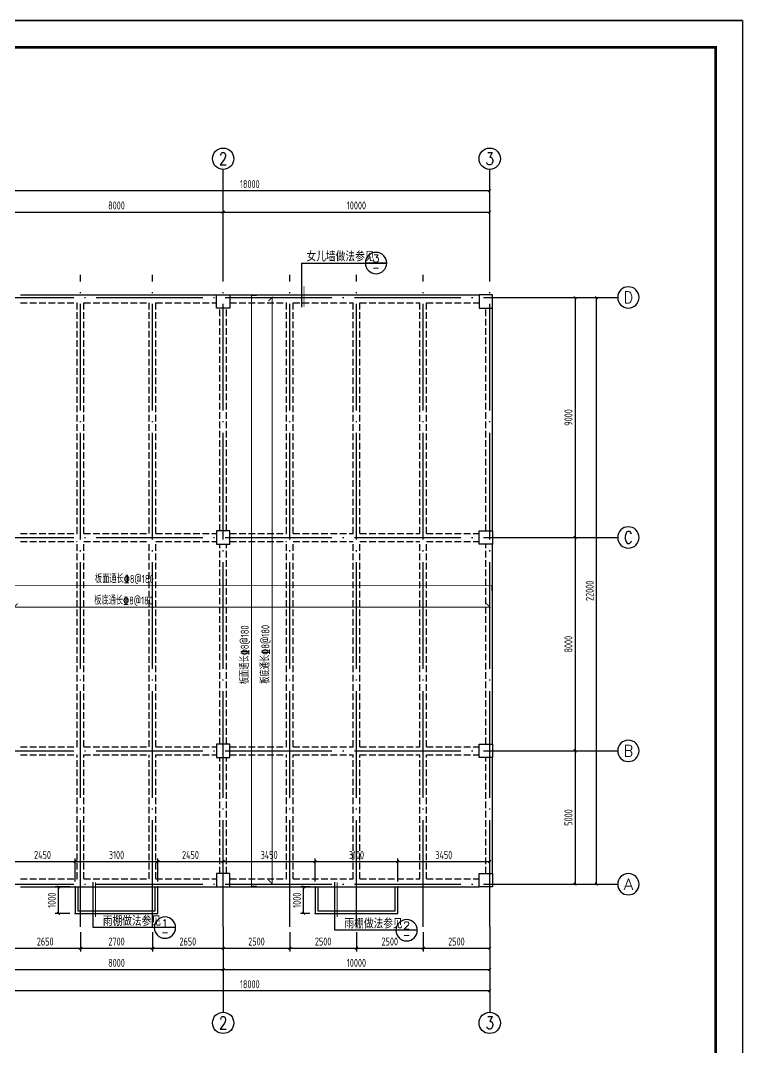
# Model space of a CAD drawing. Extents: x -25044 to 4269, y -48463 to -12228.
# Drawn here: x -11855.3 to -11584.5, y -24328.6 to -23943.6 of the extents above; entities that cross this region are included whole.
import ezdxf
from ezdxf.enums import TextEntityAlignment as Align

# ---------------------------------------------------------------- set-up
doc = ezdxf.new("R2010")
doc.units = 0
doc.header["$LTSCALE"] = 2000
doc.header["$MEASUREMENT"] = 0
for name, pattern in [('3', [500, 300, -200]), ('DASH', [0.35, 0.25, -0.1]), ('DOTE', [2.42, 2, -0.2, 0.02, -0.2])]:
    doc.linetypes.add(name, pattern=pattern)
doc.layers.get('0').update_dxf_attribs({"linetype": 'CONTINUOUS'})
doc.layers.get('DEFPOINTS').update_dxf_attribs({"linetype": 'CONTINUOUS'})
for name, color, linetype in [('AXIS', 75, 'CONTINUOUS'), ('AXIS_TEXT', 7, 'CONTINUOUS'), ('dim', 7, 'CONTINUOUS'), ('DOTE', 1, 'DOTE'), ('PUB_DIM', 3, 'CONTINUOUS'), ('柱', 2, 'CONTINUOUS'), ('梁', 4, 'CONTINUOUS'), ('梁虚线', 134, '3'), ('楼板正筋文字', 7, 'CONTINUOUS'), ('楼板正筋钢筋', 24, 'CONTINUOUS'), ('楼板负筋文字', 7, 'CONTINUOUS'), ('楼板负筋钢筋', 1, 'CONTINUOUS')]:
    doc.layers.add(name, color=color, linetype=linetype)
doc.styles.add('_HZTXT', font='txt.shx', dxfattribs={"width": 0.8, "bigfont": 'HZTXT.shx'})
doc.styles.add('_TCH_AXIS', font='COMPLEX', dxfattribs={"bigfont": 'GBCBIG'})
doc.styles.add('COMP', font='COMPLEX', dxfattribs={"bigfont": 'hztxt'})
doc.styles.add('COMPLEX', font='COMPLEX')
doc.styles.add('GBHZ', font='gbenor.shx', dxfattribs={"width": 0.8, "bigfont": 'gbcbig.shx'})
doc.dimstyles.new('Y100', dxfattribs={"dimscale": 0, "dimtxt": 3, "dimasz": 0.01, "dimexe": 1.2, "dimexo": 2, "dimgap": 1, "dimtad": 1, "dimdec": 0, "dimlfac": 100, "dimzin": 0, "dimdsep": 46, "dimtxsty": 'GBHZ', "dimblk": 'DX', "dimcen": 0.09, "dimdle": 1, "dimclrd": 7, "dimclre": 7, "dimclrt": 7, "dimadec": 0, "dimazin": 0, "dimtfac": 1, "dimtdec": 0, "dimtix": 1, "dimtmove": 2, "dimatfit": 3, "dimldrblk": 'DX', "dimfxl": 0, "dimtolj": 1, "dimtzin": 0, "dimarcsym": 0})

# ---------------------------------------------------------------- blocks, each defined once
blk = doc.blocks.new('_INDEX')
blk.add_line((-0.5, 0), (0.5, 0))
blk.add_circle((0, 0), 0.5)
at = {"style": 'COMP'}
for tag, width, p, p2 in [('1', 2.333333, (-0.17, 0.05), (0.17, 0.05)), ('-', 1.166667, (-0.17, -0.39), (0.17, -0.39))]:
    blk.add_attdef(tag, text='', height=0.34, dxfattribs=dict(at, width=width)).set_placement(p, p2, align=Align.FIT)
blk = doc.blocks.new('_AXISO')
blk.add_circle((0, 0), 0.5)
at = {"layer": 'AXIS_TEXT', "style": 'COMPLEX', "width": 1.041667}
blk.add_attdef('A', text='', height=0.56, dxfattribs=at).set_placement((-0.25, -0.28), (0.25, -0.28), align=Align.FIT)
blk = doc.blocks.new('DX')
at = {"color": 0, "linetype": 'ByBlock', "const_width": 40}
blk.add_lwpolyline([(-54, -51), (46, 49)], dxfattribs=at)
blk = doc.blocks.new('*D209')
at = {"layer": 'DEFPOINTS', "color": 0, "transparency": 16777216}
for p in [(-11779.28, -24015.4), (-11859.28, -24031.4), (-11779.28, -24031.4)]:
    blk.add_point(p, dxfattribs=at)
at = {"layer": 'dim', "color": 7, "lineweight": -2, "transparency": 16777216}
for p, q in [((-11859.28, -24029.4), (-11859.28, -24014.2)), ((-11859.27, -24015.4), (-11779.29, -24015.4)), ((-11779.28, -24029.4), (-11779.28, -24014.2))]:
    blk.add_line(p, q, dxfattribs=at)
at = {"layer": 'dim', "color": 7, "lineweight": -2, "transparency": 16777216, "xscale": 0.01, "yscale": 0.01, "zscale": 0.01, "rotation": 180}
blk.add_blockref('DX', (-11859.28, -24015.4), dxfattribs=at)
at = {"layer": 'dim', "color": 7, "lineweight": -2, "transparency": 16777216, "xscale": 0.01, "yscale": 0.01, "zscale": 0.01}
blk.add_blockref('DX', (-11779.28, -24015.4), dxfattribs=at)
at = {"layer": 'dim', "color": 7, "transparency": 16777216, "insert": (-11819.28, -24012.9), "char_height": 3, "attachment_point": 5, "style": 'GBHZ'}
blk.add_mtext('\\A1;8000', dxfattribs=at)
blk = doc.blocks.new('*D210')
at = {"layer": 'DEFPOINTS', "color": 0, "transparency": 16777216}
for p in [(-11679.28, -24015.4), (-11779.28, -24031.4), (-11679.28, -24031.4)]:
    blk.add_point(p, dxfattribs=at)
at = {"layer": 'dim', "color": 7, "lineweight": -2, "transparency": 16777216}
for p, q in [((-11779.28, -24029.4), (-11779.28, -24014.2)), ((-11779.27, -24015.4), (-11679.29, -24015.4)), ((-11679.28, -24029.4), (-11679.28, -24014.2))]:
    blk.add_line(p, q, dxfattribs=at)
at = {"layer": 'dim', "color": 7, "lineweight": -2, "transparency": 16777216, "xscale": 0.01, "yscale": 0.01, "zscale": 0.01, "rotation": 180}
blk.add_blockref('DX', (-11779.28, -24015.4), dxfattribs=at)
at = {"layer": 'dim', "color": 7, "lineweight": -2, "transparency": 16777216, "xscale": 0.01, "yscale": 0.01, "zscale": 0.01}
blk.add_blockref('DX', (-11679.28, -24015.4), dxfattribs=at)
at = {"layer": 'dim', "color": 7, "transparency": 16777216, "insert": (-11729.28, -24012.9), "char_height": 3, "attachment_point": 5, "style": 'GBHZ'}
blk.add_mtext('\\A1;10000', dxfattribs=at)
blk = doc.blocks.new('*D211')
at = {"layer": 'DEFPOINTS', "color": 0, "transparency": 16777216}
for p in [(-11859.28, -24007.4), (-11859.28, -24031.4), (-11679.28, -24031.4)]:
    blk.add_point(p, dxfattribs=at)
at = {"layer": 'dim', "color": 7, "lineweight": -2, "transparency": 16777216}
for p, q in [((-11859.28, -24029.4), (-11859.28, -24006.2)), ((-11679.29, -24007.4), (-11859.27, -24007.4)), ((-11679.28, -24029.4), (-11679.28, -24006.2))]:
    blk.add_line(p, q, dxfattribs=at)
at = {"layer": 'dim', "color": 7, "lineweight": -2, "transparency": 16777216, "xscale": 0.01, "yscale": 0.01, "zscale": 0.01, "rotation": 180}
blk.add_blockref('DX', (-11859.28, -24007.4), dxfattribs=at)
at = {"layer": 'dim', "color": 7, "lineweight": -2, "transparency": 16777216, "xscale": 0.01, "yscale": 0.01, "zscale": 0.01}
blk.add_blockref('DX', (-11679.28, -24007.4), dxfattribs=at)
at = {"layer": 'dim', "color": 7, "transparency": 16777216, "insert": (-11769.28, -24004.9), "char_height": 3, "attachment_point": 5, "style": 'GBHZ'}
blk.add_mtext('\\A1;18000', dxfattribs=at)
blk = doc.blocks.new('*D216')
at = {"layer": 'DEFPOINTS', "color": 0, "transparency": 16777216}
for p in [(-11859.28, -24283.4), (-11779.28, -24283.4), (-11779.28, -24299.4)]:
    blk.add_point(p, dxfattribs=at)
at = {"layer": 'dim', "color": 7, "lineweight": -2, "transparency": 16777216}
for p, q in [((-11859.28, -24285.4), (-11859.28, -24300.6)), ((-11779.28, -24285.4), (-11779.28, -24300.6)), ((-11859.27, -24299.4), (-11779.29, -24299.4))]:
    blk.add_line(p, q, dxfattribs=at)
at = {"layer": 'dim', "color": 7, "lineweight": -2, "transparency": 16777216, "xscale": 0.01, "yscale": 0.01, "zscale": 0.01, "rotation": 180}
blk.add_blockref('DX', (-11859.28, -24299.4), dxfattribs=at)
at = {"layer": 'dim', "color": 7, "lineweight": -2, "transparency": 16777216, "xscale": 0.01, "yscale": 0.01, "zscale": 0.01}
blk.add_blockref('DX', (-11779.28, -24299.4), dxfattribs=at)
at = {"layer": 'dim', "color": 7, "transparency": 16777216, "insert": (-11819.28, -24296.9), "char_height": 3, "attachment_point": 5, "style": 'GBHZ'}
blk.add_mtext('\\A1;8000', dxfattribs=at)
blk = doc.blocks.new('*D217')
at = {"layer": 'DEFPOINTS', "color": 0, "transparency": 16777216}
for p in [(-11779.28, -24283.4), (-11679.28, -24283.4), (-11679.28, -24299.4)]:
    blk.add_point(p, dxfattribs=at)
at = {"layer": 'dim', "color": 7, "lineweight": -2, "transparency": 16777216}
for p, q in [((-11779.28, -24285.4), (-11779.28, -24300.6)), ((-11679.28, -24285.4), (-11679.28, -24300.6)), ((-11779.27, -24299.4), (-11679.29, -24299.4))]:
    blk.add_line(p, q, dxfattribs=at)
at = {"layer": 'dim', "color": 7, "lineweight": -2, "transparency": 16777216, "xscale": 0.01, "yscale": 0.01, "zscale": 0.01, "rotation": 180}
blk.add_blockref('DX', (-11779.28, -24299.4), dxfattribs=at)
at = {"layer": 'dim', "color": 7, "lineweight": -2, "transparency": 16777216, "xscale": 0.01, "yscale": 0.01, "zscale": 0.01}
blk.add_blockref('DX', (-11679.28, -24299.4), dxfattribs=at)
at = {"layer": 'dim', "color": 7, "transparency": 16777216, "insert": (-11729.28, -24296.9), "char_height": 3, "attachment_point": 5, "style": 'GBHZ'}
blk.add_mtext('\\A1;10000', dxfattribs=at)
blk = doc.blocks.new('*D218')
at = {"layer": 'DEFPOINTS', "color": 0, "transparency": 16777216}
for p in [(-11859.28, -24283.4), (-11679.28, -24283.4), (-11859.28, -24307.4)]:
    blk.add_point(p, dxfattribs=at)
at = {"layer": 'dim', "color": 7, "lineweight": -2, "transparency": 16777216}
for p, q in [((-11859.28, -24285.4), (-11859.28, -24308.6)), ((-11679.28, -24285.4), (-11679.28, -24308.6)), ((-11679.29, -24307.4), (-11859.27, -24307.4))]:
    blk.add_line(p, q, dxfattribs=at)
at = {"layer": 'dim', "color": 7, "lineweight": -2, "transparency": 16777216, "xscale": 0.01, "yscale": 0.01, "zscale": 0.01, "rotation": 180}
blk.add_blockref('DX', (-11859.28, -24307.4), dxfattribs=at)
at = {"layer": 'dim', "color": 7, "lineweight": -2, "transparency": 16777216, "xscale": 0.01, "yscale": 0.01, "zscale": 0.01}
blk.add_blockref('DX', (-11679.28, -24307.4), dxfattribs=at)
at = {"layer": 'dim', "color": 7, "transparency": 16777216, "insert": (-11769.28, -24304.9), "char_height": 3, "attachment_point": 5, "style": 'GBHZ'}
blk.add_mtext('\\A1;18000', dxfattribs=at)
blk = doc.blocks.new('*D219')
at = {"layer": 'DEFPOINTS', "color": 0, "transparency": 16777216}
for p in [(-11663.28, -24047.4), (-11663.28, -24137.4), (-11647.28, -24137.4)]:
    blk.add_point(p, dxfattribs=at)
at = {"layer": 'dim', "color": 7, "lineweight": -2, "transparency": 16777216}
for p, q in [((-11661.28, -24047.4), (-11646.08, -24047.4)), ((-11647.28, -24047.41), (-11647.28, -24137.39)), ((-11661.28, -24137.4), (-11646.08, -24137.4))]:
    blk.add_line(p, q, dxfattribs=at)
at = {"layer": 'dim', "color": 7, "lineweight": -2, "transparency": 16777216, "xscale": 0.01, "yscale": 0.01, "zscale": 0.01}
for p, rotation in [((-11647.28, -24047.4), 90), ((-11647.28, -24137.4), 270)]:
    blk.add_blockref('DX', p, dxfattribs=dict(at, rotation=rotation))
at = {"layer": 'dim', "color": 7, "transparency": 16777216, "insert": (-11649.78, -24092.4), "char_height": 3, "attachment_point": 5, "rotation": 90, "style": 'GBHZ'}
blk.add_mtext('\\A1;9000', dxfattribs=at)
blk = doc.blocks.new('*D220')
at = {"layer": 'DEFPOINTS', "color": 0, "transparency": 16777216}
for p in [(-11663.28, -24137.4), (-11663.28, -24217.4), (-11647.28, -24217.4)]:
    blk.add_point(p, dxfattribs=at)
at = {"layer": 'dim', "color": 7, "lineweight": -2, "transparency": 16777216}
for p, q in [((-11661.28, -24137.4), (-11646.08, -24137.4)), ((-11647.28, -24137.41), (-11647.28, -24217.39)), ((-11661.28, -24217.4), (-11646.08, -24217.4))]:
    blk.add_line(p, q, dxfattribs=at)
at = {"layer": 'dim', "color": 7, "lineweight": -2, "transparency": 16777216, "xscale": 0.01, "yscale": 0.01, "zscale": 0.01}
for p, rotation in [((-11647.28, -24137.4), 90), ((-11647.28, -24217.4), 270)]:
    blk.add_blockref('DX', p, dxfattribs=dict(at, rotation=rotation))
at = {"layer": 'dim', "color": 7, "transparency": 16777216, "insert": (-11649.78, -24177.4), "char_height": 3, "attachment_point": 5, "rotation": 90, "style": 'GBHZ'}
blk.add_mtext('\\A1;8000', dxfattribs=at)
blk = doc.blocks.new('*D221')
at = {"layer": 'DEFPOINTS', "color": 0, "transparency": 16777216}
for p in [(-11663.28, -24217.4), (-11663.28, -24267.4), (-11647.28, -24267.4)]:
    blk.add_point(p, dxfattribs=at)
at = {"layer": 'dim', "color": 7, "lineweight": -2, "transparency": 16777216}
for p, q in [((-11661.28, -24217.4), (-11646.08, -24217.4)), ((-11647.28, -24217.41), (-11647.28, -24267.39)), ((-11661.28, -24267.4), (-11646.08, -24267.4))]:
    blk.add_line(p, q, dxfattribs=at)
at = {"layer": 'dim', "color": 7, "lineweight": -2, "transparency": 16777216, "xscale": 0.01, "yscale": 0.01, "zscale": 0.01}
for p, rotation in [((-11647.28, -24217.4), 90), ((-11647.28, -24267.4), 270)]:
    blk.add_blockref('DX', p, dxfattribs=dict(at, rotation=rotation))
at = {"layer": 'dim', "color": 7, "transparency": 16777216, "insert": (-11649.78, -24242.4), "char_height": 3, "attachment_point": 5, "rotation": 90, "style": 'GBHZ'}
blk.add_mtext('\\A1;5000', dxfattribs=at)
blk = doc.blocks.new('*D222')
at = {"layer": 'DEFPOINTS', "color": 0, "transparency": 16777216}
for p in [(-11663.28, -24047.4), (-11639.28, -24047.4), (-11663.28, -24267.4)]:
    blk.add_point(p, dxfattribs=at)
at = {"layer": 'dim', "color": 7, "lineweight": -2, "transparency": 16777216}
for p, q in [((-11661.28, -24047.4), (-11638.08, -24047.4)), ((-11639.28, -24267.39), (-11639.28, -24047.41)), ((-11661.28, -24267.4), (-11638.08, -24267.4))]:
    blk.add_line(p, q, dxfattribs=at)
at = {"layer": 'dim', "color": 7, "lineweight": -2, "transparency": 16777216, "xscale": 0.01, "yscale": 0.01, "zscale": 0.01}
for p, rotation in [((-11639.28, -24047.4), 90), ((-11639.28, -24267.4), 270)]:
    blk.add_blockref('DX', p, dxfattribs=dict(at, rotation=rotation))
at = {"layer": 'dim', "color": 7, "transparency": 16777216, "insert": (-11641.78, -24157.4), "char_height": 3, "attachment_point": 5, "rotation": 90, "style": 'GBHZ'}
blk.add_mtext('\\A1;22000', dxfattribs=at)
blk = doc.blocks.new('*D223')
at = {"layer": 'DEFPOINTS', "color": 0, "transparency": 16777216}
for p in [(-11859.28, -24283.4), (-11832.78, -24283.4), (-11832.78, -24291.4)]:
    blk.add_point(p, dxfattribs=at)
at = {"layer": 'dim', "color": 7, "lineweight": -2, "transparency": 16777216}
for p, q in [((-11859.28, -24285.4), (-11859.28, -24292.6)), ((-11832.78, -24285.4), (-11832.78, -24292.6)), ((-11859.27, -24291.4), (-11832.79, -24291.4))]:
    blk.add_line(p, q, dxfattribs=at)
at = {"layer": 'dim', "color": 7, "lineweight": -2, "transparency": 16777216, "xscale": 0.01, "yscale": 0.01, "zscale": 0.01, "rotation": 180}
blk.add_blockref('DX', (-11859.28, -24291.4), dxfattribs=at)
at = {"layer": 'dim', "color": 7, "lineweight": -2, "transparency": 16777216, "xscale": 0.01, "yscale": 0.01, "zscale": 0.01}
blk.add_blockref('DX', (-11832.78, -24291.4), dxfattribs=at)
at = {"layer": 'dim', "color": 7, "transparency": 16777216, "insert": (-11846.03, -24288.9), "char_height": 3, "attachment_point": 5, "style": 'GBHZ'}
blk.add_mtext('\\A1;2650', dxfattribs=at)
blk = doc.blocks.new('*D224')
at = {"layer": 'DEFPOINTS', "color": 0, "transparency": 16777216}
for p in [(-11832.78, -24283.4), (-11805.78, -24283.4), (-11805.78, -24291.4)]:
    blk.add_point(p, dxfattribs=at)
at = {"layer": 'dim', "color": 7, "lineweight": -2, "transparency": 16777216}
for p, q in [((-11832.78, -24285.4), (-11832.78, -24292.6)), ((-11805.78, -24285.4), (-11805.78, -24292.6)), ((-11832.77, -24291.4), (-11805.79, -24291.4))]:
    blk.add_line(p, q, dxfattribs=at)
at = {"layer": 'dim', "color": 7, "lineweight": -2, "transparency": 16777216, "xscale": 0.01, "yscale": 0.01, "zscale": 0.01, "rotation": 180}
blk.add_blockref('DX', (-11832.78, -24291.4), dxfattribs=at)
at = {"layer": 'dim', "color": 7, "lineweight": -2, "transparency": 16777216, "xscale": 0.01, "yscale": 0.01, "zscale": 0.01}
blk.add_blockref('DX', (-11805.78, -24291.4), dxfattribs=at)
at = {"layer": 'dim', "color": 7, "transparency": 16777216, "insert": (-11819.28, -24288.9), "char_height": 3, "attachment_point": 5, "style": 'GBHZ'}
blk.add_mtext('\\A1;2700', dxfattribs=at)
blk = doc.blocks.new('*D225')
at = {"layer": 'DEFPOINTS', "color": 0, "transparency": 16777216}
for p in [(-11805.78, -24283.4), (-11779.28, -24283.4), (-11779.28, -24291.4)]:
    blk.add_point(p, dxfattribs=at)
at = {"layer": 'dim', "color": 7, "lineweight": -2, "transparency": 16777216}
for p, q in [((-11805.78, -24285.4), (-11805.78, -24292.6)), ((-11779.28, -24285.4), (-11779.28, -24292.6)), ((-11805.77, -24291.4), (-11779.29, -24291.4))]:
    blk.add_line(p, q, dxfattribs=at)
at = {"layer": 'dim', "color": 7, "lineweight": -2, "transparency": 16777216, "xscale": 0.01, "yscale": 0.01, "zscale": 0.01, "rotation": 180}
blk.add_blockref('DX', (-11805.78, -24291.4), dxfattribs=at)
at = {"layer": 'dim', "color": 7, "lineweight": -2, "transparency": 16777216, "xscale": 0.01, "yscale": 0.01, "zscale": 0.01}
blk.add_blockref('DX', (-11779.28, -24291.4), dxfattribs=at)
at = {"layer": 'dim', "color": 7, "transparency": 16777216, "insert": (-11792.53, -24288.9), "char_height": 3, "attachment_point": 5, "style": 'GBHZ'}
blk.add_mtext('\\A1;2650', dxfattribs=at)
blk = doc.blocks.new('*D226')
at = {"layer": 'DEFPOINTS', "color": 0, "transparency": 16777216}
for p in [(-11779.28, -24283.4), (-11754.28, -24283.4), (-11754.28, -24291.4)]:
    blk.add_point(p, dxfattribs=at)
at = {"layer": 'dim', "color": 7, "lineweight": -2, "transparency": 16777216}
for p, q in [((-11779.28, -24285.4), (-11779.28, -24292.6)), ((-11754.28, -24285.4), (-11754.28, -24292.6)), ((-11779.27, -24291.4), (-11754.29, -24291.4))]:
    blk.add_line(p, q, dxfattribs=at)
at = {"layer": 'dim', "color": 7, "lineweight": -2, "transparency": 16777216, "xscale": 0.01, "yscale": 0.01, "zscale": 0.01, "rotation": 180}
blk.add_blockref('DX', (-11779.28, -24291.4), dxfattribs=at)
at = {"layer": 'dim', "color": 7, "lineweight": -2, "transparency": 16777216, "xscale": 0.01, "yscale": 0.01, "zscale": 0.01}
blk.add_blockref('DX', (-11754.28, -24291.4), dxfattribs=at)
at = {"layer": 'dim', "color": 7, "transparency": 16777216, "insert": (-11766.78, -24288.9), "char_height": 3, "attachment_point": 5, "style": 'GBHZ'}
blk.add_mtext('\\A1;2500', dxfattribs=at)
blk = doc.blocks.new('*D227')
at = {"layer": 'DEFPOINTS', "color": 0, "transparency": 16777216}
for p in [(-11754.28, -24283.4), (-11729.28, -24283.4), (-11729.28, -24291.4)]:
    blk.add_point(p, dxfattribs=at)
at = {"layer": 'dim', "color": 7, "lineweight": -2, "transparency": 16777216}
for p, q in [((-11754.28, -24285.4), (-11754.28, -24292.6)), ((-11729.28, -24285.4), (-11729.28, -24292.6)), ((-11754.27, -24291.4), (-11729.29, -24291.4))]:
    blk.add_line(p, q, dxfattribs=at)
at = {"layer": 'dim', "color": 7, "lineweight": -2, "transparency": 16777216, "xscale": 0.01, "yscale": 0.01, "zscale": 0.01, "rotation": 180}
blk.add_blockref('DX', (-11754.28, -24291.4), dxfattribs=at)
at = {"layer": 'dim', "color": 7, "lineweight": -2, "transparency": 16777216, "xscale": 0.01, "yscale": 0.01, "zscale": 0.01}
blk.add_blockref('DX', (-11729.28, -24291.4), dxfattribs=at)
at = {"layer": 'dim', "color": 7, "transparency": 16777216, "insert": (-11741.78, -24288.9), "char_height": 3, "attachment_point": 5, "style": 'GBHZ'}
blk.add_mtext('\\A1;2500', dxfattribs=at)
blk = doc.blocks.new('*D228')
at = {"layer": 'DEFPOINTS', "color": 0, "transparency": 16777216}
for p in [(-11729.28, -24283.4), (-11704.28, -24283.4), (-11704.28, -24291.4)]:
    blk.add_point(p, dxfattribs=at)
at = {"layer": 'dim', "color": 7, "lineweight": -2, "transparency": 16777216}
for p, q in [((-11729.28, -24285.4), (-11729.28, -24292.6)), ((-11704.28, -24285.4), (-11704.28, -24292.6)), ((-11729.27, -24291.4), (-11704.29, -24291.4))]:
    blk.add_line(p, q, dxfattribs=at)
at = {"layer": 'dim', "color": 7, "lineweight": -2, "transparency": 16777216, "xscale": 0.01, "yscale": 0.01, "zscale": 0.01, "rotation": 180}
blk.add_blockref('DX', (-11729.28, -24291.4), dxfattribs=at)
at = {"layer": 'dim', "color": 7, "lineweight": -2, "transparency": 16777216, "xscale": 0.01, "yscale": 0.01, "zscale": 0.01}
blk.add_blockref('DX', (-11704.28, -24291.4), dxfattribs=at)
at = {"layer": 'dim', "color": 7, "transparency": 16777216, "insert": (-11716.78, -24288.9), "char_height": 3, "attachment_point": 5, "style": 'GBHZ'}
blk.add_mtext('\\A1;2500', dxfattribs=at)
blk = doc.blocks.new('*D229')
at = {"layer": 'DEFPOINTS', "color": 0, "transparency": 16777216}
for p in [(-11704.28, -24283.4), (-11679.28, -24283.4), (-11679.28, -24291.4)]:
    blk.add_point(p, dxfattribs=at)
at = {"layer": 'dim', "color": 7, "lineweight": -2, "transparency": 16777216}
for p, q in [((-11704.28, -24285.4), (-11704.28, -24292.6)), ((-11679.28, -24285.4), (-11679.28, -24292.6)), ((-11704.27, -24291.4), (-11679.29, -24291.4))]:
    blk.add_line(p, q, dxfattribs=at)
at = {"layer": 'dim', "color": 7, "lineweight": -2, "transparency": 16777216, "xscale": 0.01, "yscale": 0.01, "zscale": 0.01, "rotation": 180}
blk.add_blockref('DX', (-11704.28, -24291.4), dxfattribs=at)
at = {"layer": 'dim', "color": 7, "lineweight": -2, "transparency": 16777216, "xscale": 0.01, "yscale": 0.01, "zscale": 0.01}
blk.add_blockref('DX', (-11679.28, -24291.4), dxfattribs=at)
at = {"layer": 'dim', "color": 7, "transparency": 16777216, "insert": (-11691.78, -24288.9), "char_height": 3, "attachment_point": 5, "style": 'GBHZ'}
blk.add_mtext('\\A1;2500', dxfattribs=at)
blk = doc.blocks.new('*D275')
at = {"layer": 'dim', "color": 7, "lineweight": -2, "ltscale": 0.0005, "transparency": 16777216}
for p, q in [((-11836.78, -24268.4), (-11842.25, -24268.4)), ((-11841.05, -24278.39), (-11841.05, -24268.41)), ((-11836.78, -24278.4), (-11842.25, -24278.4))]:
    blk.add_line(p, q, dxfattribs=at)
at = {"layer": 'dim', "color": 0, "ltscale": 0.0005, "transparency": 16777216}
for p in [(-11841.05, -24268.4), (-11834.78, -24268.4), (-11834.78, -24278.4)]:
    blk.add_point(p, dxfattribs=at)
at = {"layer": 'dim', "color": 7, "lineweight": -2, "ltscale": 0.0005, "transparency": 16777216, "xscale": 0.01, "yscale": 0.01, "zscale": 0.01}
for p, rotation in [((-11841.05, -24268.4), 90), ((-11841.05, -24278.4), 270)]:
    blk.add_blockref('DX', p, dxfattribs=dict(at, rotation=rotation))
at = {"layer": 'dim', "color": 7, "ltscale": 0.0005, "transparency": 16777216, "insert": (-11843.55, -24273.4), "char_height": 3, "attachment_point": 5, "rotation": 90, "style": 'GBHZ'}
blk.add_mtext('\\A1;1000', dxfattribs=at)
blk = doc.blocks.new('*D276')
at = {"layer": 'dim', "color": 7, "lineweight": -2, "ltscale": 0.0005, "transparency": 16777216}
for p, q in [((-11859.28, -24266.4), (-11859.28, -24257.73)), ((-11834.78, -24266.4), (-11834.78, -24257.73)), ((-11859.27, -24258.93), (-11834.79, -24258.93))]:
    blk.add_line(p, q, dxfattribs=at)
at = {"layer": 'dim', "color": 0, "ltscale": 0.0005, "transparency": 16777216}
for p in [(-11834.78, -24258.93), (-11859.28, -24268.4), (-11834.78, -24268.4)]:
    blk.add_point(p, dxfattribs=at)
at = {"layer": 'dim', "color": 7, "lineweight": -2, "ltscale": 0.0005, "transparency": 16777216, "xscale": 0.01, "yscale": 0.01, "zscale": 0.01, "rotation": 180}
blk.add_blockref('DX', (-11859.28, -24258.93), dxfattribs=at)
at = {"layer": 'dim', "color": 7, "lineweight": -2, "ltscale": 0.0005, "transparency": 16777216, "xscale": 0.01, "yscale": 0.01, "zscale": 0.01}
blk.add_blockref('DX', (-11834.78, -24258.93), dxfattribs=at)
at = {"layer": 'dim', "color": 7, "ltscale": 0.0005, "transparency": 16777216, "insert": (-11847.03, -24256.43), "char_height": 3, "attachment_point": 5, "style": 'GBHZ'}
blk.add_mtext('\\A1;2450', dxfattribs=at)
blk = doc.blocks.new('*D277')
at = {"layer": 'dim', "color": 7, "lineweight": -2, "ltscale": 0.0005, "transparency": 16777216}
for p, q in [((-11834.78, -24266.4), (-11834.78, -24257.73)), ((-11803.78, -24266.4), (-11803.78, -24257.73)), ((-11834.77, -24258.93), (-11803.79, -24258.93))]:
    blk.add_line(p, q, dxfattribs=at)
at = {"layer": 'dim', "color": 0, "ltscale": 0.0005, "transparency": 16777216}
for p in [(-11803.78, -24258.93), (-11834.78, -24268.4), (-11803.78, -24268.4)]:
    blk.add_point(p, dxfattribs=at)
at = {"layer": 'dim', "color": 7, "lineweight": -2, "ltscale": 0.0005, "transparency": 16777216, "xscale": 0.01, "yscale": 0.01, "zscale": 0.01, "rotation": 180}
blk.add_blockref('DX', (-11834.78, -24258.93), dxfattribs=at)
at = {"layer": 'dim', "color": 7, "lineweight": -2, "ltscale": 0.0005, "transparency": 16777216, "xscale": 0.01, "yscale": 0.01, "zscale": 0.01}
blk.add_blockref('DX', (-11803.78, -24258.93), dxfattribs=at)
at = {"layer": 'dim', "color": 7, "ltscale": 0.0005, "transparency": 16777216, "insert": (-11819.28, -24256.43), "char_height": 3, "attachment_point": 5, "style": 'GBHZ'}
blk.add_mtext('\\A1;3100', dxfattribs=at)
blk = doc.blocks.new('*D278')
at = {"layer": 'dim', "color": 7, "lineweight": -2, "ltscale": 0.0005, "transparency": 16777216}
for p, q in [((-11803.78, -24266.4), (-11803.78, -24257.73)), ((-11779.28, -24266.4), (-11779.28, -24257.73)), ((-11803.77, -24258.93), (-11779.29, -24258.93))]:
    blk.add_line(p, q, dxfattribs=at)
at = {"layer": 'dim', "color": 0, "ltscale": 0.0005, "transparency": 16777216}
for p in [(-11779.28, -24258.93), (-11803.78, -24268.4), (-11779.28, -24268.4)]:
    blk.add_point(p, dxfattribs=at)
at = {"layer": 'dim', "color": 7, "lineweight": -2, "ltscale": 0.0005, "transparency": 16777216, "xscale": 0.01, "yscale": 0.01, "zscale": 0.01, "rotation": 180}
blk.add_blockref('DX', (-11803.78, -24258.93), dxfattribs=at)
at = {"layer": 'dim', "color": 7, "lineweight": -2, "ltscale": 0.0005, "transparency": 16777216, "xscale": 0.01, "yscale": 0.01, "zscale": 0.01}
blk.add_blockref('DX', (-11779.28, -24258.93), dxfattribs=at)
at = {"layer": 'dim', "color": 7, "ltscale": 0.0005, "transparency": 16777216, "insert": (-11791.53, -24256.43), "char_height": 3, "attachment_point": 5, "style": 'GBHZ'}
blk.add_mtext('\\A1;2450', dxfattribs=at)
blk = doc.blocks.new('*D279')
at = {"layer": 'dim', "color": 7, "lineweight": -2, "ltscale": 0.0005, "transparency": 16777216}
for p, q in [((-11779.28, -24266.4), (-11779.28, -24257.73)), ((-11744.78, -24266.4), (-11744.78, -24257.73)), ((-11779.27, -24258.93), (-11744.79, -24258.93))]:
    blk.add_line(p, q, dxfattribs=at)
at = {"layer": 'dim', "color": 0, "ltscale": 0.0005, "transparency": 16777216}
for p in [(-11744.78, -24258.93), (-11779.28, -24268.4), (-11744.78, -24268.4)]:
    blk.add_point(p, dxfattribs=at)
at = {"layer": 'dim', "color": 7, "lineweight": -2, "ltscale": 0.0005, "transparency": 16777216, "xscale": 0.01, "yscale": 0.01, "zscale": 0.01, "rotation": 180}
blk.add_blockref('DX', (-11779.28, -24258.93), dxfattribs=at)
at = {"layer": 'dim', "color": 7, "lineweight": -2, "ltscale": 0.0005, "transparency": 16777216, "xscale": 0.01, "yscale": 0.01, "zscale": 0.01}
blk.add_blockref('DX', (-11744.78, -24258.93), dxfattribs=at)
at = {"layer": 'dim', "color": 7, "ltscale": 0.0005, "transparency": 16777216, "insert": (-11762.03, -24256.43), "char_height": 3, "attachment_point": 5, "style": 'GBHZ'}
blk.add_mtext('\\A1;3450', dxfattribs=at)
blk = doc.blocks.new('*D280')
at = {"layer": 'dim', "color": 7, "lineweight": -2, "ltscale": 0.0005, "transparency": 16777216}
for p, q in [((-11744.78, -24266.4), (-11744.78, -24257.73)), ((-11713.78, -24266.4), (-11713.78, -24257.73)), ((-11744.77, -24258.93), (-11713.79, -24258.93))]:
    blk.add_line(p, q, dxfattribs=at)
at = {"layer": 'dim', "color": 0, "ltscale": 0.0005, "transparency": 16777216}
for p in [(-11713.78, -24258.93), (-11744.78, -24268.4), (-11713.78, -24268.4)]:
    blk.add_point(p, dxfattribs=at)
at = {"layer": 'dim', "color": 7, "lineweight": -2, "ltscale": 0.0005, "transparency": 16777216, "xscale": 0.01, "yscale": 0.01, "zscale": 0.01, "rotation": 180}
blk.add_blockref('DX', (-11744.78, -24258.93), dxfattribs=at)
at = {"layer": 'dim', "color": 7, "lineweight": -2, "ltscale": 0.0005, "transparency": 16777216, "xscale": 0.01, "yscale": 0.01, "zscale": 0.01}
blk.add_blockref('DX', (-11713.78, -24258.93), dxfattribs=at)
at = {"layer": 'dim', "color": 7, "ltscale": 0.0005, "transparency": 16777216, "insert": (-11729.28, -24256.43), "char_height": 3, "attachment_point": 5, "style": 'GBHZ'}
blk.add_mtext('\\A1;3100', dxfattribs=at)
blk = doc.blocks.new('*D281')
at = {"layer": 'dim', "color": 7, "lineweight": -2, "ltscale": 0.0005, "transparency": 16777216}
for p, q in [((-11713.78, -24266.4), (-11713.78, -24257.73)), ((-11679.28, -24266.4), (-11679.28, -24257.73)), ((-11713.77, -24258.93), (-11679.29, -24258.93))]:
    blk.add_line(p, q, dxfattribs=at)
at = {"layer": 'dim', "color": 0, "ltscale": 0.0005, "transparency": 16777216}
for p in [(-11679.28, -24258.93), (-11713.78, -24268.4), (-11679.28, -24268.4)]:
    blk.add_point(p, dxfattribs=at)
at = {"layer": 'dim', "color": 7, "lineweight": -2, "ltscale": 0.0005, "transparency": 16777216, "xscale": 0.01, "yscale": 0.01, "zscale": 0.01, "rotation": 180}
blk.add_blockref('DX', (-11713.78, -24258.93), dxfattribs=at)
at = {"layer": 'dim', "color": 7, "lineweight": -2, "ltscale": 0.0005, "transparency": 16777216, "xscale": 0.01, "yscale": 0.01, "zscale": 0.01}
blk.add_blockref('DX', (-11679.28, -24258.93), dxfattribs=at)
at = {"layer": 'dim', "color": 7, "ltscale": 0.0005, "transparency": 16777216, "insert": (-11696.53, -24256.43), "char_height": 3, "attachment_point": 5, "style": 'GBHZ'}
blk.add_mtext('\\A1;3450', dxfattribs=at)
blk = doc.blocks.new('*D282')
at = {"layer": 'dim', "color": 7, "lineweight": -2, "ltscale": 0.0005, "transparency": 16777216}
for p, q in [((-11746.78, -24268.4), (-11750.31, -24268.4)), ((-11749.11, -24278.39), (-11749.11, -24268.41)), ((-11746.78, -24278.4), (-11750.31, -24278.4))]:
    blk.add_line(p, q, dxfattribs=at)
at = {"layer": 'dim', "color": 0, "ltscale": 0.0005, "transparency": 16777216}
for p in [(-11749.11, -24268.4), (-11744.78, -24268.4), (-11744.78, -24278.4)]:
    blk.add_point(p, dxfattribs=at)
at = {"layer": 'dim', "color": 7, "lineweight": -2, "ltscale": 0.0005, "transparency": 16777216, "xscale": 0.01, "yscale": 0.01, "zscale": 0.01}
for p, rotation in [((-11749.11, -24268.4), 90), ((-11749.11, -24278.4), 270)]:
    blk.add_blockref('DX', p, dxfattribs=dict(at, rotation=rotation))
at = {"layer": 'dim', "color": 7, "ltscale": 0.0005, "transparency": 16777216, "insert": (-11751.61, -24273.4), "char_height": 3, "attachment_point": 5, "rotation": 90, "style": 'GBHZ'}
blk.add_mtext('\\A1;1000', dxfattribs=at)

msp = doc.modelspace()

# ---------------------------------------------------------------- linework, layer by layer
at = {"color": 0}
for p, q in [((-11584.5, -23943.563), (-12635.75, -23943.563)), ((-12635.75, -23943.563), (-11584.5, -23943.563)), ((-11584.5, -23943.563), (-11584.5, -24537.563))]:
    msp.add_line(p, q, dxfattribs=at)
at = {"color": 0, "const_width": 1}
msp.add_lwpolyline([(-11594.5, -24527.563), (-12610.75, -24527.563), (-12610.75, -23953.563), (-11594.5, -23953.563)], close=True, dxfattribs=at)
for points in [[(-11834.777, -24268.398), (-11834.777, -24278.398), (-11803.777, -24278.398), (-11803.777, -24268.398)], [(-11833.777, -24268.398), (-11833.777, -24277.398), (-11804.777, -24277.398), (-11804.777, -24268.398)], [(-11744.777, -24268.398), (-11744.777, -24278.398), (-11713.777, -24278.398), (-11713.777, -24268.398)], [(-11743.777, -24268.398), (-11743.777, -24277.398), (-11714.777, -24277.398), (-11714.777, -24268.398)]]:
    msp.add_lwpolyline(points)
at = {"layer": 'AXIS', "color": 0}
for p, q in [((-11779.277, -24031.398), (-11779.277, -23999.398)), ((-11679.277, -24031.398), (-11679.277, -23999.398)), ((-11663.277, -24047.398), (-11631.277, -24047.398)), ((-11663.277, -24137.398), (-11631.277, -24137.398)), ((-11663.277, -24217.398), (-11631.277, -24217.398)), ((-11663.277, -24267.398), (-11631.277, -24267.398)), ((-11779.277, -24283.398), (-11779.277, -24315.398)), ((-11679.277, -24283.398), (-11679.277, -24315.398))]:
    msp.add_line(p, q, dxfattribs=at)
at = {"layer": 'DOTE', "linetype": 'DOTE', "ltscale": 0.01}
for p, q in [((-11779.277, -24283.398), (-11779.277, -24031.398)), ((-11679.277, -24283.398), (-11679.277, -24031.398)), ((-11832.777, -24283.398), (-11832.777, -24038.86)), ((-11805.777, -24283.398), (-11805.777, -24038.86)), ((-11754.277, -24283.398), (-11754.277, -24038.86)), ((-11729.277, -24283.398), (-11729.277, -24038.86)), ((-11704.277, -24283.398), (-11704.277, -24038.86)), ((-11875.277, -24047.398), (-11663.277, -24047.398)), ((-11875.277, -24137.398), (-11663.277, -24137.398)), ((-11875.277, -24217.398), (-11663.277, -24217.398)), ((-11875.277, -24267.398), (-11663.277, -24267.398))]:
    msp.add_line(p, q, dxfattribs=at)
at = {"layer": 'PUB_DIM'}
for p, q in [((-11749.862, -24034.515), (-11717.925, -24034.515)), ((-11749.862, -24034.515), (-11749.862, -24050.982)), ((-11828.072, -24283.698), (-11828.072, -24266.694)), ((-11737.446, -24284.66), (-11737.446, -24266.694)), ((-11797.661, -24283.698), (-11828.072, -24283.698)), ((-11707.035, -24284.66), (-11737.446, -24284.66))]:
    msp.add_line(p, q, dxfattribs=at)
at = {"layer": 'PUB_DIM', "const_width": 0.3}
for points in [[(-11748.931, -24051.036), (-11748.931, -24043.1)], [(-11827.141, -24266.641), (-11827.141, -24279.641)], [(-11736.515, -24266.641), (-11736.515, -24279.641)]]:
    msp.add_lwpolyline(points, dxfattribs=at)
at = {"layer": '柱'}
for points in [[(-11776.777, -24046.398), (-11776.777, -24051.398), (-11781.777, -24051.398), (-11781.777, -24046.398), (-11776.777, -24046.398)], [(-11683.277, -24046.398), (-11683.277, -24051.398), (-11678.277, -24051.398), (-11678.277, -24046.398), (-11683.277, -24046.398)], [(-11776.777, -24139.898), (-11776.777, -24134.898), (-11781.777, -24134.898), (-11781.777, -24139.898), (-11776.777, -24139.898)], [(-11683.277, -24139.898), (-11683.277, -24134.898), (-11678.277, -24134.898), (-11678.277, -24139.898), (-11683.277, -24139.898)], [(-11776.777, -24219.898), (-11776.777, -24214.898), (-11781.777, -24214.898), (-11781.777, -24219.898), (-11776.777, -24219.898)], [(-11683.277, -24219.898), (-11683.277, -24214.898), (-11678.277, -24214.898), (-11678.277, -24219.898), (-11683.277, -24219.898)], [(-11776.777, -24268.398), (-11776.777, -24263.398), (-11781.777, -24263.398), (-11781.777, -24268.398), (-11776.777, -24268.398)], [(-11683.277, -24268.398), (-11683.277, -24263.398), (-11678.277, -24263.398), (-11678.277, -24268.398), (-11683.277, -24268.398)]]:
    msp.add_lwpolyline(points, dxfattribs=at)
at = {"layer": '梁'}
for p, q in [((-11855.277, -24046.398), (-11781.777, -24046.398)), ((-11776.777, -24046.398), (-11683.277, -24046.398)), ((-11678.277, -24134.898), (-11678.277, -24051.398)), ((-11678.277, -24214.898), (-11678.277, -24139.898)), ((-11678.277, -24263.398), (-11678.277, -24219.898)), ((-11855.277, -24268.398), (-11781.777, -24268.398)), ((-11776.777, -24268.398), (-11683.277, -24268.398))]:
    msp.add_line(p, q, dxfattribs=at)
at = {"layer": '梁虚线', "linetype": 'DASH', "ltscale": 0.005}
for p, q in [((-11855.277, -24049.398), (-11834.027, -24049.398)), ((-11834.027, -24135.898), (-11834.027, -24049.398)), ((-11831.527, -24135.898), (-11831.527, -24049.398)), ((-11831.527, -24049.398), (-11807.027, -24049.398)), ((-11807.027, -24135.898), (-11807.027, -24049.398)), ((-11804.527, -24135.898), (-11804.527, -24049.398)), ((-11804.527, -24049.398), (-11781.777, -24049.398)), ((-11776.777, -24049.398), (-11755.527, -24049.398)), ((-11755.527, -24135.898), (-11755.527, -24049.398)), ((-11753.027, -24135.898), (-11753.027, -24049.398)), ((-11753.027, -24049.398), (-11730.527, -24049.398)), ((-11730.527, -24135.898), (-11730.527, -24049.398)), ((-11728.027, -24135.898), (-11728.027, -24049.398)), ((-11728.027, -24049.398), (-11705.527, -24049.398)), ((-11705.527, -24135.898), (-11705.527, -24049.398)), ((-11703.027, -24135.898), (-11703.027, -24049.398)), ((-11703.027, -24049.398), (-11683.277, -24049.398)), ((-11780.527, -24134.898), (-11780.527, -24051.398)), ((-11778.027, -24134.898), (-11778.027, -24051.398)), ((-11680.777, -24134.898), (-11680.777, -24051.398)), ((-11855.277, -24135.898), (-11834.027, -24135.898)), ((-11855.277, -24138.898), (-11834.027, -24138.898)), ((-11834.027, -24215.898), (-11834.027, -24138.898)), ((-11831.527, -24135.898), (-11807.027, -24135.898)), ((-11831.527, -24215.898), (-11831.527, -24138.898)), ((-11831.527, -24138.898), (-11807.027, -24138.898)), ((-11807.027, -24215.898), (-11807.027, -24138.898)), ((-11804.527, -24135.898), (-11781.777, -24135.898)), ((-11804.527, -24215.898), (-11804.527, -24138.898)), ((-11804.527, -24138.898), (-11781.777, -24138.898)), ((-11776.777, -24135.898), (-11755.527, -24135.898)), ((-11776.777, -24138.898), (-11755.527, -24138.898)), ((-11755.527, -24215.898), (-11755.527, -24138.898)), ((-11753.027, -24135.898), (-11730.527, -24135.898)), ((-11753.027, -24215.898), (-11753.027, -24138.898)), ((-11753.027, -24138.898), (-11730.527, -24138.898)), ((-11730.527, -24215.898), (-11730.527, -24138.898)), ((-11728.027, -24135.898), (-11705.527, -24135.898)), ((-11728.027, -24215.898), (-11728.027, -24138.898)), ((-11728.027, -24138.898), (-11705.527, -24138.898)), ((-11705.527, -24215.898), (-11705.527, -24138.898)), ((-11703.027, -24135.898), (-11683.277, -24135.898)), ((-11703.027, -24215.898), (-11703.027, -24138.898)), ((-11703.027, -24138.898), (-11683.277, -24138.898)), ((-11780.527, -24214.898), (-11780.527, -24139.898)), ((-11778.027, -24214.898), (-11778.027, -24139.898)), ((-11680.777, -24214.898), (-11680.777, -24139.898)), ((-11855.277, -24215.898), (-11834.027, -24215.898)), ((-11831.527, -24215.898), (-11807.027, -24215.898)), ((-11804.527, -24215.898), (-11781.777, -24215.898)), ((-11776.777, -24215.898), (-11755.527, -24215.898)), ((-11753.027, -24215.898), (-11730.527, -24215.898)), ((-11728.027, -24215.898), (-11705.527, -24215.898)), ((-11703.027, -24215.898), (-11683.277, -24215.898)), ((-11855.277, -24218.898), (-11834.027, -24218.898)), ((-11834.027, -24265.398), (-11834.027, -24218.898)), ((-11831.527, -24265.398), (-11831.527, -24218.898)), ((-11831.527, -24218.898), (-11807.027, -24218.898)), ((-11807.027, -24265.398), (-11807.027, -24218.898)), ((-11804.527, -24265.398), (-11804.527, -24218.898)), ((-11804.527, -24218.898), (-11781.777, -24218.898)), ((-11780.527, -24263.398), (-11780.527, -24219.898)), ((-11778.027, -24263.398), (-11778.027, -24219.898)), ((-11776.777, -24218.898), (-11755.527, -24218.898)), ((-11755.527, -24265.398), (-11755.527, -24218.898)), ((-11753.027, -24265.398), (-11753.027, -24218.898)), ((-11753.027, -24218.898), (-11730.527, -24218.898)), ((-11730.527, -24265.398), (-11730.527, -24218.898)), ((-11728.027, -24265.398), (-11728.027, -24218.898)), ((-11728.027, -24218.898), (-11705.527, -24218.898)), ((-11705.527, -24265.398), (-11705.527, -24218.898)), ((-11703.027, -24265.398), (-11703.027, -24218.898)), ((-11703.027, -24218.898), (-11683.277, -24218.898)), ((-11680.777, -24263.398), (-11680.777, -24219.898)), ((-11855.277, -24265.398), (-11834.027, -24265.398)), ((-11831.527, -24265.398), (-11807.027, -24265.398)), ((-11804.527, -24265.398), (-11781.777, -24265.398)), ((-11776.777, -24265.398), (-11755.527, -24265.398)), ((-11753.027, -24265.398), (-11730.527, -24265.398)), ((-11728.027, -24265.398), (-11705.527, -24265.398)), ((-11703.027, -24265.398), (-11683.277, -24265.398))]:
    msp.add_line(p, q, dxfattribs=at)
at = {"layer": '楼板正筋钢筋', "const_width": 0.35}
for points in [[(-11762.325, -24265.718), (-11760.91, -24267.132), (-11760.91, -24047.331), (-11762.325, -24048.745)], [(-11856.363, -24162.156), (-11857.777, -24163.57), (-11679.174, -24163.57), (-11680.588, -24162.156)]]:
    msp.add_lwpolyline(points, dxfattribs=at)
at = {"layer": '楼板负筋钢筋', "const_width": 0.35}
for points in [[(-11766.66, -24268.082), (-11768.66, -24268.082), (-11768.66, -24046.65), (-11766.66, -24046.65)], [(-11858.727, -24157.475), (-11858.727, -24155.475), (-11678.461, -24155.475), (-11678.461, -24157.475)]]:
    msp.add_lwpolyline(points, dxfattribs=at)

# ---------------------------------------------------------------- block references
at = {"layer": 'AXIS', "color": 0}
ref = msp.add_blockref('_AXISO', (-11779.277, -23995.398), dxfattribs=dict(at, xscale=8, yscale=8, zscale=8))
ref.add_attrib('A', '2', dxfattribs={"layer": 'AXIS_TEXT', "color": 0, "height": 4.659, "style": '_TCH_AXIS'}).set_placement((-11780.83, -23997.727), (-11777.724, -23997.727), align=Align.FIT)
ref = msp.add_blockref('_AXISO', (-11679.277, -23995.398), dxfattribs=dict(at, xscale=8, yscale=8, zscale=8))
ref.add_attrib('A', '3', dxfattribs={"layer": 'AXIS_TEXT', "color": 0, "height": 4.659, "style": '_TCH_AXIS'}).set_placement((-11680.83, -23997.727), (-11677.724, -23997.727), align=Align.FIT)
ref = msp.add_blockref('_AXISO', (-11627.277, -24047.398), dxfattribs=dict(at, xscale=-8, yscale=8, zscale=8))
ref.add_attrib('A', 'D', dxfattribs={"layer": 'AXIS_TEXT', "color": 0, "height": 4.353, "style": '_TCH_AXIS'}).set_placement((-11629.039, -24049.574), (-11625.515, -24049.574), align=Align.FIT)
ref = msp.add_blockref('_AXISO', (-11627.277, -24137.398), dxfattribs=dict(at, xscale=-8, yscale=8, zscale=8))
ref.add_attrib('A', 'C', dxfattribs={"layer": 'AXIS_TEXT', "color": 0, "height": 4.557, "style": '_TCH_AXIS'}).set_placement((-11628.904, -24139.676), (-11625.649, -24139.676), align=Align.FIT)
ref = msp.add_blockref('_AXISO', (-11627.277, -24217.398), dxfattribs=dict(at, xscale=-8, yscale=8, zscale=8))
ref.add_attrib('A', 'B', dxfattribs={"layer": 'AXIS_TEXT', "color": 0, "height": 4.353, "style": '_TCH_AXIS'}).set_placement((-11629.039, -24219.574), (-11625.515, -24219.574), align=Align.FIT)
ref = msp.add_blockref('_AXISO', (-11627.277, -24267.398), dxfattribs=dict(at, xscale=-8, yscale=8, zscale=8))
ref.add_attrib('A', 'A', dxfattribs={"layer": 'AXIS_TEXT', "color": 0, "height": 4.252, "style": '_TCH_AXIS'}).set_placement((-11629.099, -24269.524), (-11625.455, -24269.524), align=Align.FIT)
ref = msp.add_blockref('_AXISO', (-11779.277, -24319.398), dxfattribs=dict(at, xscale=8, yscale=8, zscale=8))
ref.add_attrib('A', '2', dxfattribs={"layer": 'AXIS_TEXT', "color": 0, "height": 4.659, "style": '_TCH_AXIS'}).set_placement((-11780.83, -24321.727), (-11777.724, -24321.727), align=Align.FIT)
ref = msp.add_blockref('_AXISO', (-11679.277, -24319.398), dxfattribs=dict(at, xscale=8, yscale=8, zscale=8))
ref.add_attrib('A', '3', dxfattribs={"layer": 'AXIS_TEXT', "color": 0, "height": 4.659, "style": '_TCH_AXIS'}).set_placement((-11680.83, -24321.727), (-11677.724, -24321.727), align=Align.FIT)
at = {"layer": 'PUB_DIM'}
ref = msp.add_blockref('_INDEX', (-11721.925, -24034.515), dxfattribs=dict(at, xscale=-8, yscale=8, zscale=8))
ref.add_attrib('1', '3', dxfattribs={"layer": '0', "height": 2.72, "style": 'COMP', "width": 1.5}).set_placement((-11723.285, -24034.115), (-11720.565, -24034.115), align=Align.FIT)
ref.add_attrib('-', '-', dxfattribs={"layer": '0', "height": 2.72, "style": 'COMP', "width": 1.166667}).set_placement((-11723.285, -24037.635), (-11720.565, -24037.635), align=Align.FIT)
ref = msp.add_blockref('_INDEX', (-11801.111, -24283.698), dxfattribs=dict(at, xscale=-8, yscale=8, zscale=8))
ref.add_attrib('1', '1', dxfattribs={"layer": '0', "height": 2.72, "style": 'COMP', "width": 2.333333}).set_placement((-11802.471, -24283.298), (-11799.751, -24283.298), align=Align.FIT)
ref.add_attrib('-', '-', dxfattribs={"layer": '0', "height": 2.72, "style": 'COMP', "width": 1.166667}).set_placement((-11802.471, -24286.818), (-11799.751, -24286.818), align=Align.FIT)
ref = msp.add_blockref('_INDEX', (-11710.486, -24284.66), dxfattribs=dict(at, xscale=-8, yscale=8, zscale=8))
ref.add_attrib('1', '2', dxfattribs={"layer": '0', "height": 2.72, "style": 'COMP', "width": 1.5}).set_placement((-11711.846, -24284.26), (-11709.126, -24284.26), align=Align.FIT)
ref.add_attrib('-', '-', dxfattribs={"layer": '0', "height": 2.72, "style": 'COMP', "width": 1.166667}).set_placement((-11711.846, -24287.78), (-11709.126, -24287.78), align=Align.FIT)

# ---------------------------------------------------------------- texts
at = {"layer": 'PUB_DIM', "style": '_HZTXT', "width": 0.8}
for s, p in [('女儿墙做法参见', (-11747.992, -24033.844)), ('雨棚做法参见', (-11824.409, -24283.027)), ('雨棚做法参见', (-11733.783, -24283.989))]:
    msp.add_text(s, height=3.5, dxfattribs=at).set_placement(p)
at = {"layer": '楼板正筋文字', "style": 'GBHZ', "width": 0.9}
msp.add_text('板底通长%%1328@180', height=3, dxfattribs=at).set_placement((-11827.642, -24162.554))
msp.add_text('板底通长%%1328@180', height=3, rotation=90, dxfattribs=at).set_placement((-11761.926, -24192.193))
at = {"layer": '楼板负筋文字', "style": 'GBHZ', "width": 0.9}
msp.add_text('板面通长%%1328@180', height=3, dxfattribs=at).set_placement((-11827.383, -24154.459))
msp.add_text('板面通长%%1328@180', height=3, rotation=90.00002, dxfattribs=at).set_placement((-11769.676, -24192.404))

# ---------------------------------------------------------------- dimensions: what is measured, and where the dimension line sits
at = {"layer": 'dim'}
for base, p1, p2, override, picture, middle in [((-11859.277, -24007.398), (-11679.277, -24031.398), (-11859.277, -24031.398), {"dimscale": 1, "dimfxl": 150}, '*D211', (-11769.277, -24004.898)), ((-11779.277, -24015.398), (-11859.277, -24031.398), (-11779.277, -24031.398), {"dimscale": 1, "dimfxl": 150}, '*D209', (-11819.277, -24012.898)), ((-11679.277, -24015.398), (-11779.277, -24031.398), (-11679.277, -24031.398), {"dimscale": 1, "dimfxl": 150}, '*D210', (-11729.277, -24012.898)), ((-11779.277, -24299.398), (-11859.277, -24283.398), (-11779.277, -24283.398), {"dimscale": 1, "dimfxl": 150}, '*D216', (-11819.277, -24296.898)), ((-11859.277, -24307.398), (-11679.277, -24283.398), (-11859.277, -24283.398), {"dimscale": 1, "dimfxl": 150}, '*D218', (-11769.277, -24304.898)), ((-11832.777, -24291.398), (-11859.277, -24283.398), (-11832.777, -24283.398), {"dimscale": 1}, '*D223', (-11846.027, -24288.898)), ((-11805.777, -24291.398), (-11832.777, -24283.398), (-11805.777, -24283.398), {"dimscale": 1}, '*D224', (-11819.277, -24288.898)), ((-11779.277, -24291.398), (-11805.777, -24283.398), (-11779.277, -24283.398), {"dimscale": 1}, '*D225', (-11792.527, -24288.898)), ((-11679.277, -24299.398), (-11779.277, -24283.398), (-11679.277, -24283.398), {"dimscale": 1, "dimfxl": 150}, '*D217', (-11729.277, -24296.898)), ((-11754.277, -24291.398), (-11779.277, -24283.398), (-11754.277, -24283.398), {"dimscale": 1}, '*D226', (-11766.777, -24288.898)), ((-11729.277, -24291.398), (-11754.277, -24283.398), (-11729.277, -24283.398), {"dimscale": 1}, '*D227', (-11741.777, -24288.898)), ((-11704.277, -24291.398), (-11729.277, -24283.398), (-11704.277, -24283.398), {"dimscale": 1}, '*D228', (-11716.777, -24288.898)), ((-11679.277, -24291.398), (-11704.277, -24283.398), (-11679.277, -24283.398), {"dimscale": 1}, '*D229', (-11691.777, -24288.898))]:
    dim = msp.add_linear_dim(base=base, p1=p1, p2=p2, dimstyle='Y100', override=override, dxfattribs=at)
    dim.commit()
    dim.dimension.update_dxf_attribs({"geometry": picture, "text_midpoint": middle})
for base, p1, p2, picture, middle in [((-11647.277, -24137.398), (-11663.277, -24047.398), (-11663.277, -24137.398), '*D219', (-11649.777, -24092.398)), ((-11639.277, -24047.398), (-11663.277, -24267.398), (-11663.277, -24047.398), '*D222', (-11641.777, -24157.398)), ((-11647.277, -24217.398), (-11663.277, -24137.398), (-11663.277, -24217.398), '*D220', (-11649.777, -24177.398)), ((-11647.277, -24267.398), (-11663.277, -24217.398), (-11663.277, -24267.398), '*D221', (-11649.777, -24242.398))]:
    dim = msp.add_linear_dim(base=base, p1=p1, p2=p2, angle=90, dimstyle='Y100', override={"dimscale": 1, "dimfxl": 150}, dxfattribs=at)
    dim.commit()
    dim.dimension.update_dxf_attribs({"geometry": picture, "text_midpoint": middle})
at = {"layer": 'dim', "ltscale": 0.0005}
for base, p1, p2, picture, middle in [((-11834.777, -24258.927), (-11859.277, -24268.398), (-11834.777, -24268.398), '*D276', (-11847.027, -24256.427)), ((-11803.777, -24258.927), (-11834.777, -24268.398), (-11803.777, -24268.398), '*D277', (-11819.277, -24256.427)), ((-11779.277, -24258.927), (-11803.777, -24268.398), (-11779.277, -24268.398), '*D278', (-11791.527, -24256.427)), ((-11744.777, -24258.927), (-11779.277, -24268.398), (-11744.777, -24268.398), '*D279', (-11762.027, -24256.427)), ((-11713.777, -24258.927), (-11744.777, -24268.398), (-11713.777, -24268.398), '*D280', (-11729.277, -24256.427)), ((-11679.277, -24258.927), (-11713.777, -24268.398), (-11679.277, -24268.398), '*D281', (-11696.527, -24256.427))]:
    dim = msp.add_linear_dim(base=base, p1=p1, p2=p2, dimstyle='Y100', override={"dimscale": 1}, dxfattribs=at)
    dim.commit()
    dim.dimension.update_dxf_attribs({"geometry": picture, "text_midpoint": middle})
for base, p1, p2, picture, middle in [((-11841.053, -24268.398), (-11834.777, -24278.398), (-11834.777, -24268.398), '*D275', (-11843.553, -24273.398)), ((-11749.11, -24268.398), (-11744.777, -24278.398), (-11744.777, -24268.398), '*D282', (-11751.61, -24273.398))]:
    dim = msp.add_linear_dim(base=base, p1=p1, p2=p2, angle=90, dimstyle='Y100', override={"dimscale": 1}, dxfattribs=at)
    dim.commit()
    dim.dimension.update_dxf_attribs({"geometry": picture, "text_midpoint": middle})

doc.saveas('drawing.dxf')
